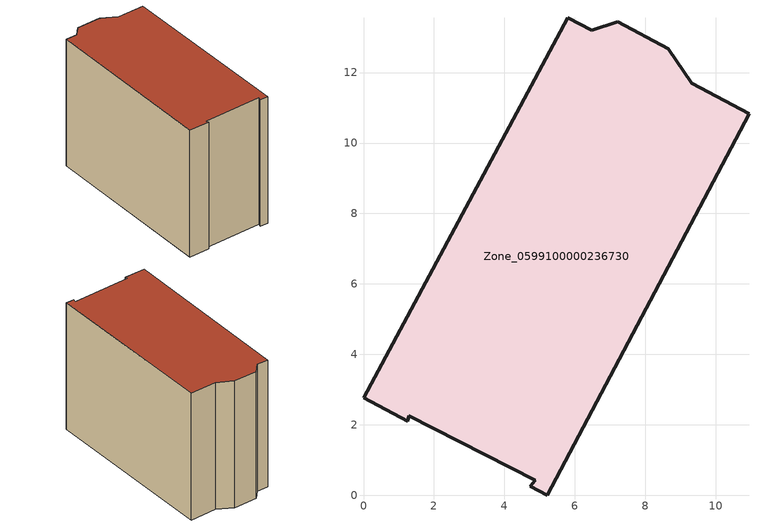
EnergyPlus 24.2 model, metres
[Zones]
Zone_0599100000236730
 floor ground (C_G): 5.22,0 4.74,0.26 4.88,0.43 1.29,2.26 1.26,2.1 0,2.77 5.8,13.56 6.48,13.2 7.21,13.44 8.65,12.68 9.31,11.7 10.94,10.83 z0
 wall outside (C_F): 9.31,11.7 8.65,12.68 7.21,13.44 6.48,13.2 5.8,13.56 0,2.77 1.26,2.1 1.29,2.26 4.88,0.43 4.74,0.26 5.22,0 10.94,10.83 9.31,11.7 z0:9.24
 roof outside (C_R): 4.74,0.26 5.22,0 10.94,10.83 9.31,11.7 8.65,12.68 7.21,13.44 6.48,13.2 5.8,13.56 0,2.77 1.26,2.1 1.29,2.26 4.88,0.43 z9.24
[BUILDING]
Pand.0599100000236730: North Axis=0; Terrain=City; Loads Convergence Tolerance Value=0.04; Temperature Convergence Tolerance Value=0.4; Solar Distribution=FullExterior; Maximum Number of Warmup Days=25; Minimum Number of Warmup Days=1
[Site:Location]
Rotterdam.The.Hague.AP_ZH_NLD Design_Conditions: Latitude=51.96; Longitude=4.45; Time Zone=1; Elevation=-4.5
[SITE:GROUNDTEMPERATURE:BUILDINGSURFACE]
18, 18, 18, 18, 18, 18, 18, 18, 18, 18, 18, 18
[MATERIAL] Thermal Absorptance=0.9; Solar Absorptance=0.7; Visible Absorptance=0.7
Name | Roughness | Thickness | Conductivity | Density | Specific Heat
G.TI.1946 | MediumSmooth | 0.15 | 1 | 540 | 1210
F.TI.1946 | Rough | 0.3 | 0.857143 | 1920 | 840
R.TI.1946 | MediumRough | 0.2 | 0.1 | 1500 | 1000
[CONSTRUCTION]
C_G: G.TI.1946
C_F: F.TI.1946
C_R: R.TI.1946
[ZONE]
Zone_0599100000236730: Type=1; Multiplier=1; Ceiling Height=Autocalculate; Volume=Autocalculate; Floor Area=autocalculate; Part of Total Floor Area=Yes
[ZONEINFILTRATION:DESIGNFLOWRATE]
Infil_Zone_0599100000236730: Zone or ZoneList or Space or SpaceList=Zone_0599100000236730; Schedule=AlwaysOn; Design Flow Rate Calculation Method=Flow/Area; Flow Rate per Floor Area=0.003; Constant Term Coefficient=1; Temperature Term Coefficient=0; Velocity Term Coefficient=0; Velocity Squared Term Coefficient=0
[HVACTEMPLATE:ZONE:IDEALLOADSAIRSYSTEM]
Zone_0599100000236730: Maximum Heating Supply Air Temperature=50; Minimum Cooling Supply Air Temperature=13; Maximum Heating Supply Air Humidity Ratio=0.0156; Minimum Cooling Supply Air Humidity Ratio=0.0077; Heating Limit=NoLimit; Cooling Limit=NoLimit; Dehumidification Control Type=ConstantSensibleHeatRatio; Cooling Sensible Heat Ratio=0.7; Dehumidification Setpoint=60; Humidification Control Type=None; Humidification Setpoint=30; Outdoor Air Method=None; Outdoor Air Flow Rate per Person=0.00944; Outdoor Air Flow Rate per Zone Floor Area=0; Outdoor Air Flow Rate per Zone=0; Demand Controlled Ventilation Type=None; Outdoor Air Economizer Type=NoEconomizer; Heat Recovery Type=None; Sensible Heat Recovery Effectiveness=0.7; Latent Heat Recovery Effectiveness=0.65
[ZONECONTROL:THERMOSTAT]
ThermostatControl_Zone_0599100000236730: Zone or ZoneList=Zone_0599100000236730; Control Type Schedule=DualSetpointControlType; Control 1=Thermostat_Zone_0599100000236730; Temperature Difference Between Cutout And Setpoint=0
[THERMOSTATSETPOINT:DUALSETPOINT]
Thermostat_Zone_0599100000236730: Heating Setpoint Temperature Schedule=HeatingSetpoint_Zone_0599100000236730; Cooling Setpoint Temperature Schedule=CoolingSetpoint_Zone_0599100000236730
[SCHEDULE:COMPACT]
HeatingSetpoint_Zone_0599100000236730: Through: 12/31, For: AllDays, Until: 24:00, 21
CoolingSetpoint_Zone_0599100000236730: Through: 12/31, For: AllDays, Until: 24:00, 24
DualSetpointControlType: Through: 12/31, For: AllDays, Until: 24:00, 4
AlwaysOn: Through: 12/31, For: AllDays, Until: 24:00, 1
